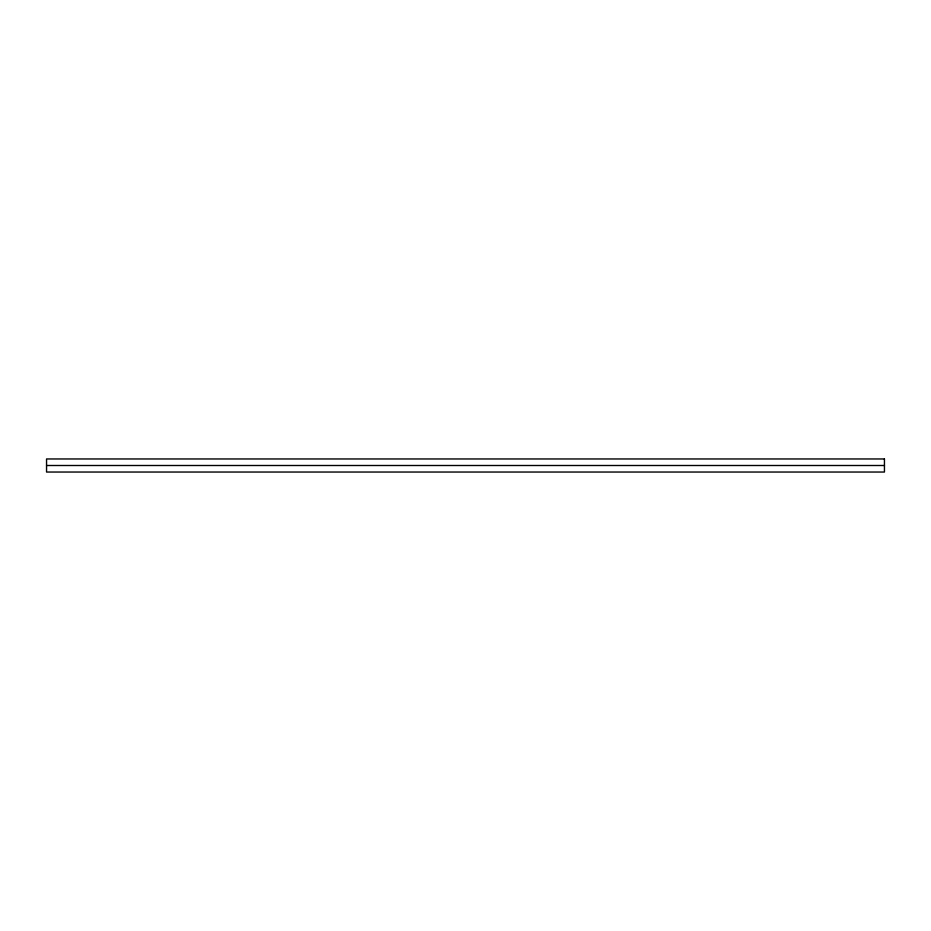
<?xml version="1.0" encoding="UTF-8"?>
<svg xmlns="http://www.w3.org/2000/svg" width="931" height="931" viewBox="0 0 931 931"><rect width="100%" height="100%" fill="white"/><g stroke="black" fill="none" stroke-linecap="round" stroke-linejoin="round"><path stroke-width="1.4" d="M46.55 465.5L884.45 465.5M884.45 458.96L46.55 458.96L46.55 472.04L884.45 472.04L884.45 458.96"/></g></svg>
